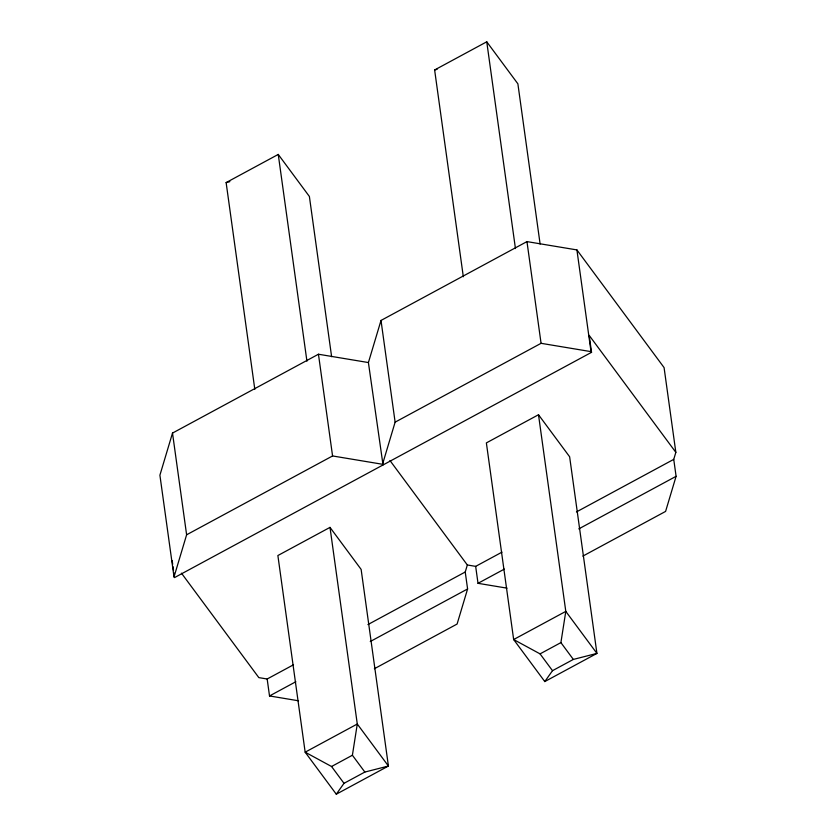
<?xml version="1.0" encoding="UTF-8"?>
<svg xmlns="http://www.w3.org/2000/svg" width="836" height="836" viewBox="0 0 836 836"><rect width="100%" height="100%" fill="white"/><g stroke="black" fill="none" stroke-linecap="round" stroke-linejoin="round"><path stroke-width="1.25" d="M336.291 794.2L344.004 783.322L331.547 766.507L305.161 752.181L357.285 724.018L388.416 766.037L364.851 772.056L352.395 755.242L357.285 724.018L330.001 527.38L277.876 555.532L305.161 752.181L336.291 794.2L388.416 766.037L361.131 569.4L330.001 527.38M544.79 681.57L552.502 670.681L540.056 653.877L513.659 639.54L565.794 611.388L596.925 653.407L573.35 659.426L560.904 642.612L565.794 611.388L538.499 414.74L486.374 442.902L513.659 639.54L544.79 681.57L596.925 653.407L569.63 456.769L538.499 414.74M383.034 464.962L368.404 362.552L318.453 354.234L172.509 433.079L159.906 475.193L174.024 576.903L174.536 577.592L591.543 352.332L589.181 335.382L675.843 452.349L673.743 459.372L676.094 476.321L665.592 511.413L582.849 556.107M174.024 576.903L186.616 534.789L172.509 433.079M368.404 362.552L381.007 320.449L526.962 241.604L576.913 249.922L664.077 367.589L675.843 452.349M381.007 320.449L395.125 422.159L382.522 464.273L332.571 455.954L186.616 534.789M374.35 668.748L457.093 624.043L467.596 588.952L465.234 572.002L467.334 564.979L389.973 460.542M254.813 389.357L226.128 182.593L278.252 154.43L309.383 196.46L331.62 356.7M463.322 276.726L434.626 69.963L486.751 41.8L517.881 83.819L540.119 244.07M395.125 422.159L541.07 343.314L591.021 351.632L591.543 352.332M181.464 573.172L258.836 677.62L267.165 678.999L293.499 664.777M367.913 624.576L465.234 572.002M467.334 564.979L475.663 566.369L501.997 552.147M576.422 511.945L673.743 459.372M267.165 678.999L269.516 695.949L295.85 681.727M370.264 641.525L467.596 588.952M475.663 566.369L478.014 583.319L504.348 569.097M578.773 528.895L676.094 476.321M331.547 766.507L352.395 755.242M540.056 653.877L560.904 642.612M344.004 783.322L364.851 772.056M552.502 670.681L573.35 659.426M434.626 69.963L437.103 69.325M226.128 182.593L229.848 181.642M478.014 583.319L507.034 588.157M269.516 695.949L298.525 700.787M576.913 249.922L591.021 351.632M526.962 241.604L541.07 343.314M486.751 41.8L515.446 248.564M318.453 354.234L332.571 455.954M278.252 154.43L306.937 361.204M172.185 560.642L172.686 564.269M173.021 566.693L173.522 570.33M173.857 572.754L174.369 576.38"/></g></svg>
